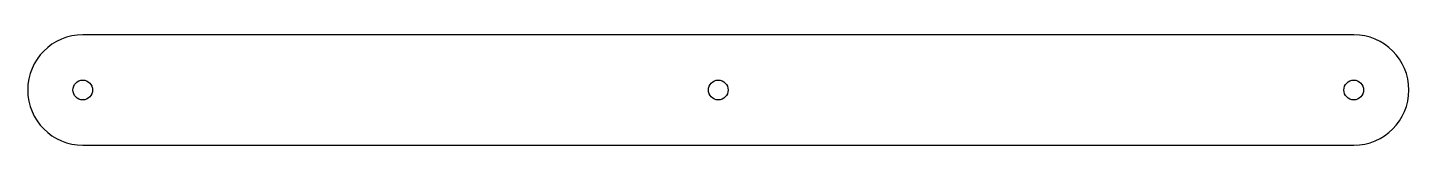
# Model space of a CAD drawing. Extents: x 27 to 265, y -54 to -35.
import ezdxf

# ---------------------------------------------------------------- set-up
doc = ezdxf.new("R2010")
doc.units = 0
doc.layers.get('0').update_dxf_attribs({"linetype": 'continuous'})

# ---------------------------------------------------------------- blocks, each defined once
blk = doc.blocks.new('PART__FEATURE')
at = {"color": 0}
for p, q in [((255.0795, -34.7976), (36.0045, -34.7976)), ((36.0045, -53.7976), (255.0795, -53.7976))]:
    blk.add_line(p, q, dxfattribs=at)
for centre in [(36.0045, -44.2976), (145.542, -44.2976), (255.0795, -44.2976)]:
    blk.add_circle(centre, 1.7, dxfattribs=at)
for centre, start, end in [((36.0045, -44.2976), 90, -90), ((255.0795, -44.2976), -90, 90)]:
    blk.add_arc(centre, 9.5, start, end, dxfattribs=at)

msp = doc.modelspace()

# ---------------------------------------------------------------- block references
at = {"color": 0}
msp.add_blockref('PART__FEATURE', (0, 0), dxfattribs=at)

doc.saveas('drawing.dxf')
